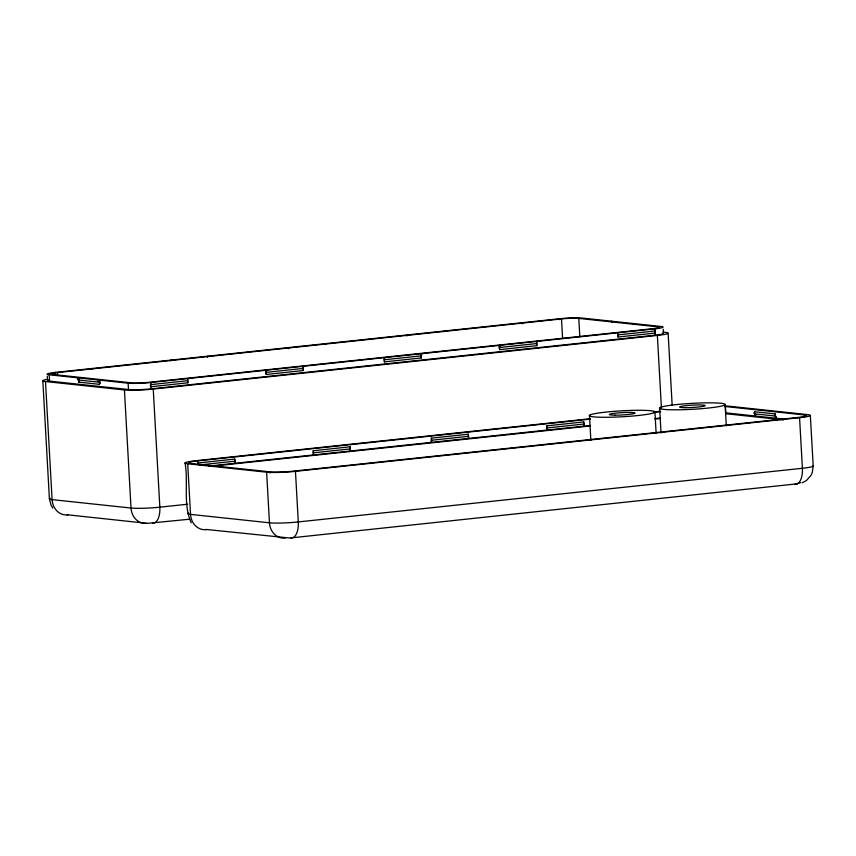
<?xml version="1.0" encoding="UTF-8"?>
<svg xmlns="http://www.w3.org/2000/svg" width="856" height="856" viewBox="0 0 856 856"><rect width="100%" height="100%" fill="white"/><g stroke="black" fill="none" stroke-linecap="round" stroke-linejoin="round"><path stroke-width="1.28" d="M559.182 319.695L559.61 318.732A16.542 1.498 -3.2 0 1 582.123 318.058L661.057 326.478A16.542 1.498 -3.2 0 1 654.733 328.865L150.613 382.525A16.542 1.498 -3.2 0 1 128.133 383.199L49.199 374.789L49.562 381.113L128.486 389.523A16.542 1.498 -3.2 0 0 150.966 388.859L655.086 335.199A16.542 1.498 -3.2 0 0 663.079 333.102M198.367 464.359L197.843 463.021L234.726 459.084L234.961 463.299L234.726 459.084M612.211 322.305L611.27 321.161M170.483 360.815L170.933 360.109M632.916 324.563L632.028 323.365M443.783 331.679L444.232 331.015M205.825 529.425L289.756 538.028L797.214 483.811L796.679 483.64A16.96 14.777 -83.9 0 0 800.702 482.559M384.205 359.788L384.44 361.885L421.377 357.947L421.141 353.731L421.698 354.651L421.302 355.839L384.226 359.788L384.783 358.953L384.28 357.68L384.44 361.885M536.616 343.556L536.787 345.664L536.552 341.448L536.765 343.545L499.733 347.493L499.283 348.563L499.851 349.601L536.787 345.664M92.459 368.465L91.999 369.375M350.275 448.908L313.317 452.835L313.275 450.748L350.136 446.8L350.372 451.016L350.136 446.8M468.435 436.325L468.553 438.433L468.318 434.217L431.381 438.154L431.617 442.37L431.05 441.396L431.424 440.262L468.51 436.325L468.318 434.217M802.243 482.773L806.288 480.633L810.91 475.508L812.312 472.416L813.2 465.932L810.332 415.524M559.642 318.732L55.447 372.392L55.105 373.665M207.869 356.171L207.43 357.401M187.689 380.706L187.785 382.814L187.55 378.598L187.71 380.706L150.656 384.644L150.281 385.66L150.849 386.752L187.785 382.814M407.296 334.942L406.835 335.969M522.706 322.659L522.278 323.889M499.637 347.493C501.851 346.22 496.994 342.047 499.851 349.601M313.35 452.835L313.435 454.943L313.253 450.738M754.607 411.757L753.847 413.223L755.741 414.786L754.928 415.963L754.65 411.747L775.365 413.962L775.6 418.177L776.467 417.043L774.562 415.438L775.365 413.962M266.173 372.36L266.055 370.252L266.259 374.457L303.195 370.53L302.96 366.315L303.516 367.235L303.152 368.422L266.066 372.36L266.237 374.457M654.872 330.983L617.914 334.91L617.818 332.802L618.032 337.018L654.968 333.091L654.754 328.875L655.086 335.199M583.846 424.041L546.834 427.979L546.47 429.156L547.027 430.087L546.791 425.86L583.728 421.933L583.963 426.149L583.728 421.933M68.041 514.499L67.282 514.777L147.296 523.369L189.657 519.207M99.307 384.312L100.131 383.295L99.403 382.225L78.431 380C75.307 379.69 80.838 373.751 78.549 382.108L99.264 384.312C102.356 376.929 95.851 380.845 99.05 382.215M303.099 368.422L303.195 370.53M617.936 334.91L618.011 337.018M546.909 427.968L546.813 425.871M78.549 382.108L79.405 380.931L78.431 380M150.731 384.644L150.645 382.536L150.966 388.859M57.395 372.595L561.504 318.924A12.722 1.156 -3.2 0 1 578.795 318.411L657.729 326.832A12.722 1.156 -3.2 0 1 652.861 328.672L148.751 382.332A12.722 1.156 -3.2 0 1 131.46 382.846L52.526 374.436A12.722 1.156 -3.2 0 1 57.395 372.595L57.534 375.046M67.817 514.916A16.96 14.777 -83.9 0 1 52.098 499.626L45.496 381.541L124.43 389.962A21.207 1.926 -3.2 0 0 153.245 389.095L657.365 335.434A21.207 1.926 -3.2 0 0 665.465 332.363L662.833 332.085M589.816 418.766L195.81 460.71A21.207 1.926 -3.2 0 0 187.699 463.781L190.535 514.381A16.96 14.777 -83.9 0 0 206.243 529.671M653.492 411.993L660.126 411.287M804.49 417.482L804.351 414.957A17.387 1.573 -3.2 0 1 797.706 417.471L293.587 471.132A17.387 1.573 -3.2 0 1 269.961 471.838L191.027 463.428A17.387 1.573 -3.2 0 1 197.672 460.903L590.351 419.108M654.027 412.325L660.661 411.618M199.223 464.979L234.844 461.191M208.575 466.103L590.512 425.453M654.722 418.616L659.965 418.06M213.572 466.06L590.33 425.956M655.332 419.033L660.639 418.477M187.699 463.781L266.633 472.191A21.207 1.926 -3.2 0 0 295.459 471.335L799.568 417.675A21.207 1.926 -3.2 0 0 807.679 414.604L728.745 406.183A21.207 1.926 -3.2 0 0 725.182 405.958M187.71 504.205L159.847 507.18A21.207 1.926 -3.2 0 1 131.022 508.036L52.098 499.626A21.207 1.926 -3.2 0 1 50.183 498.267M754.725 413.865L775.483 416.07M326.05 343.598L325.59 344.561M55.48 372.392L55.522 372.392A16.542 1.498 -3.2 0 0 49.199 374.789M431.478 440.252L431.403 438.154M421.28 355.839L421.377 357.947M289.114 347.525L288.686 348.756M724.593 406.461A17.387 1.573 -3.2 0 1 725.417 406.536L804.351 414.957M783.54 419.023L725.77 412.86L725.417 406.536M725.663 413.716L783.54 419.889M197.79 463.01L197.672 460.903M191.23 522.856C182.863 504.462 188.523 482.442 185.046 462.85M52.794 508.1L51.071 505.179L49.402 498.898L42.832 380.62M799.568 417.675L802.393 468.275A16.96 8.186 83.9 0 1 795.053 484.261M797.706 417.471L797.739 418.135M725.118 404.706A32.87 2.975 -3.2 0 1 674.079 409.81A32.87 2.975 -3.2 0 1 677.931 404.439A32.87 2.975 -3.2 0 1 725.118 404.706L726.295 425.785M668.129 333.294L672.174 405.402M663.24 329.303L663.357 331.411M657.365 335.434L661.421 408.002M659.634 407.927L661.035 432.965M654.947 412.175A32.87 2.975 -3.2 0 1 603.908 417.279A32.87 2.975 -3.2 0 1 607.76 411.907A32.87 2.975 -3.2 0 1 654.947 412.175L656.124 433.254M589.463 415.395L590.865 440.433M578.795 318.411L579.833 336.857M561.504 318.924L562.606 338.612M295.459 471.335L298.284 521.935A16.96 8.186 83.9 0 1 290.944 537.921M269.961 471.838L270.025 473.026M266.633 472.191L269.458 522.802A16.96 14.777 -83.9 0 0 285.176 538.092M153.245 389.095L159.847 507.18A16.96 8.186 83.9 0 1 152.507 523.155M128.133 383.199L128.486 389.523M124.43 389.962L131.022 508.036A16.96 14.777 -83.9 0 0 146.74 523.337M47.251 376.169L47.369 378.277M45.496 381.541A21.207 1.926 -3.2 0 1 47.529 379.272M49.562 381.113A16.542 1.498 -3.2 0 1 48.61 379.871M188.62 513.022A21.207 1.926 -3.2 0 0 190.535 514.381L269.458 522.802A21.207 1.926 -3.2 0 0 298.284 521.935L802.393 468.275A21.207 1.926 -3.2 0 0 812.644 465.589M615.057 415.149A12.851 1.166 -3.2 0 0 635.002 413.159A12.851 1.166 -3.2 0 0 616.566 413.052A12.851 1.166 -3.2 0 0 615.057 415.149M685.228 407.681A12.851 1.166 -3.2 0 0 705.173 405.69A12.851 1.166 -3.2 0 0 686.737 405.584A12.851 1.166 -3.2 0 0 685.228 407.681"/></g></svg>
